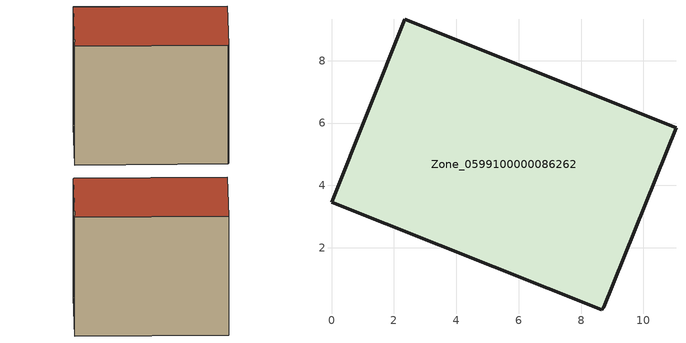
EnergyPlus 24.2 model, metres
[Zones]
Zone_0599100000086262
 floor ground (C_G): 11.04,5.85 8.73,0.09 8.66,0.01 0,3.46 2.35,9.33 z0.34
 wall outside (C_F): 11.04,5.85 2.35,9.33 0,3.46 8.66,0.01 8.73,0.09 11.04,5.85 z0.34:8.12
 roof outside (C_R): 8.73,0.09 11.04,5.85 2.35,9.33 0,3.46 8.66,0.01 z8.12
[BUILDING]
Pand.0599100000086262: North Axis=0; Terrain=City; Loads Convergence Tolerance Value=0.04; Temperature Convergence Tolerance Value=0.4; Solar Distribution=FullExterior; Maximum Number of Warmup Days=25; Minimum Number of Warmup Days=1
[Site:Location]
Rotterdam.The.Hague.AP_ZH_NLD Design_Conditions: Latitude=51.96; Longitude=4.45; Time Zone=1; Elevation=-4.5
[SITE:GROUNDTEMPERATURE:BUILDINGSURFACE]
18, 18, 18, 18, 18, 18, 18, 18, 18, 18, 18, 18
[MATERIAL] Thermal Absorptance=0.9; Solar Absorptance=0.7; Visible Absorptance=0.7
Name | Roughness | Thickness | Conductivity | Density | Specific Heat
G.TC.1965-1974 | MediumSmooth | 0.15 | 0.882353 | 540 | 1210
F.TC.1965-1974 | Rough | 0.3 | 0.697674 | 1920 | 840
R.TC.1965-1974 | MediumRough | 0.2 | 0.232558 | 1500 | 1000
[CONSTRUCTION]
C_G: G.TC.1965-1974
C_F: F.TC.1965-1974
C_R: R.TC.1965-1974
[ZONE]
Zone_0599100000086262: Type=1; Multiplier=1; Ceiling Height=Autocalculate; Volume=Autocalculate; Floor Area=autocalculate; Part of Total Floor Area=Yes
[ZONEINFILTRATION:DESIGNFLOWRATE]
Infil_Zone_0599100000086262: Zone or ZoneList or Space or SpaceList=Zone_0599100000086262; Schedule=AlwaysOn; Design Flow Rate Calculation Method=Flow/Area; Flow Rate per Floor Area=0.003; Constant Term Coefficient=1; Temperature Term Coefficient=0; Velocity Term Coefficient=0; Velocity Squared Term Coefficient=0
[HVACTEMPLATE:ZONE:IDEALLOADSAIRSYSTEM]
Zone_0599100000086262: Maximum Heating Supply Air Temperature=50; Minimum Cooling Supply Air Temperature=13; Maximum Heating Supply Air Humidity Ratio=0.0156; Minimum Cooling Supply Air Humidity Ratio=0.0077; Heating Limit=NoLimit; Cooling Limit=NoLimit; Dehumidification Control Type=ConstantSensibleHeatRatio; Cooling Sensible Heat Ratio=0.7; Dehumidification Setpoint=60; Humidification Control Type=None; Humidification Setpoint=30; Outdoor Air Method=None; Outdoor Air Flow Rate per Person=0.00944; Outdoor Air Flow Rate per Zone Floor Area=0; Outdoor Air Flow Rate per Zone=0; Demand Controlled Ventilation Type=None; Outdoor Air Economizer Type=NoEconomizer; Heat Recovery Type=None; Sensible Heat Recovery Effectiveness=0.7; Latent Heat Recovery Effectiveness=0.65
[ZONECONTROL:THERMOSTAT]
ThermostatControl_Zone_0599100000086262: Zone or ZoneList=Zone_0599100000086262; Control Type Schedule=DualSetpointControlType; Control 1=Thermostat_Zone_0599100000086262; Temperature Difference Between Cutout And Setpoint=0
[THERMOSTATSETPOINT:DUALSETPOINT]
Thermostat_Zone_0599100000086262: Heating Setpoint Temperature Schedule=HeatingSetpoint_Zone_0599100000086262; Cooling Setpoint Temperature Schedule=CoolingSetpoint_Zone_0599100000086262
[SCHEDULE:COMPACT]
HeatingSetpoint_Zone_0599100000086262: Through: 12/31, For: AllDays, Until: 24:00, 21
CoolingSetpoint_Zone_0599100000086262: Through: 12/31, For: AllDays, Until: 24:00, 24
DualSetpointControlType: Through: 12/31, For: AllDays, Until: 24:00, 4
AlwaysOn: Through: 12/31, For: AllDays, Until: 24:00, 1
